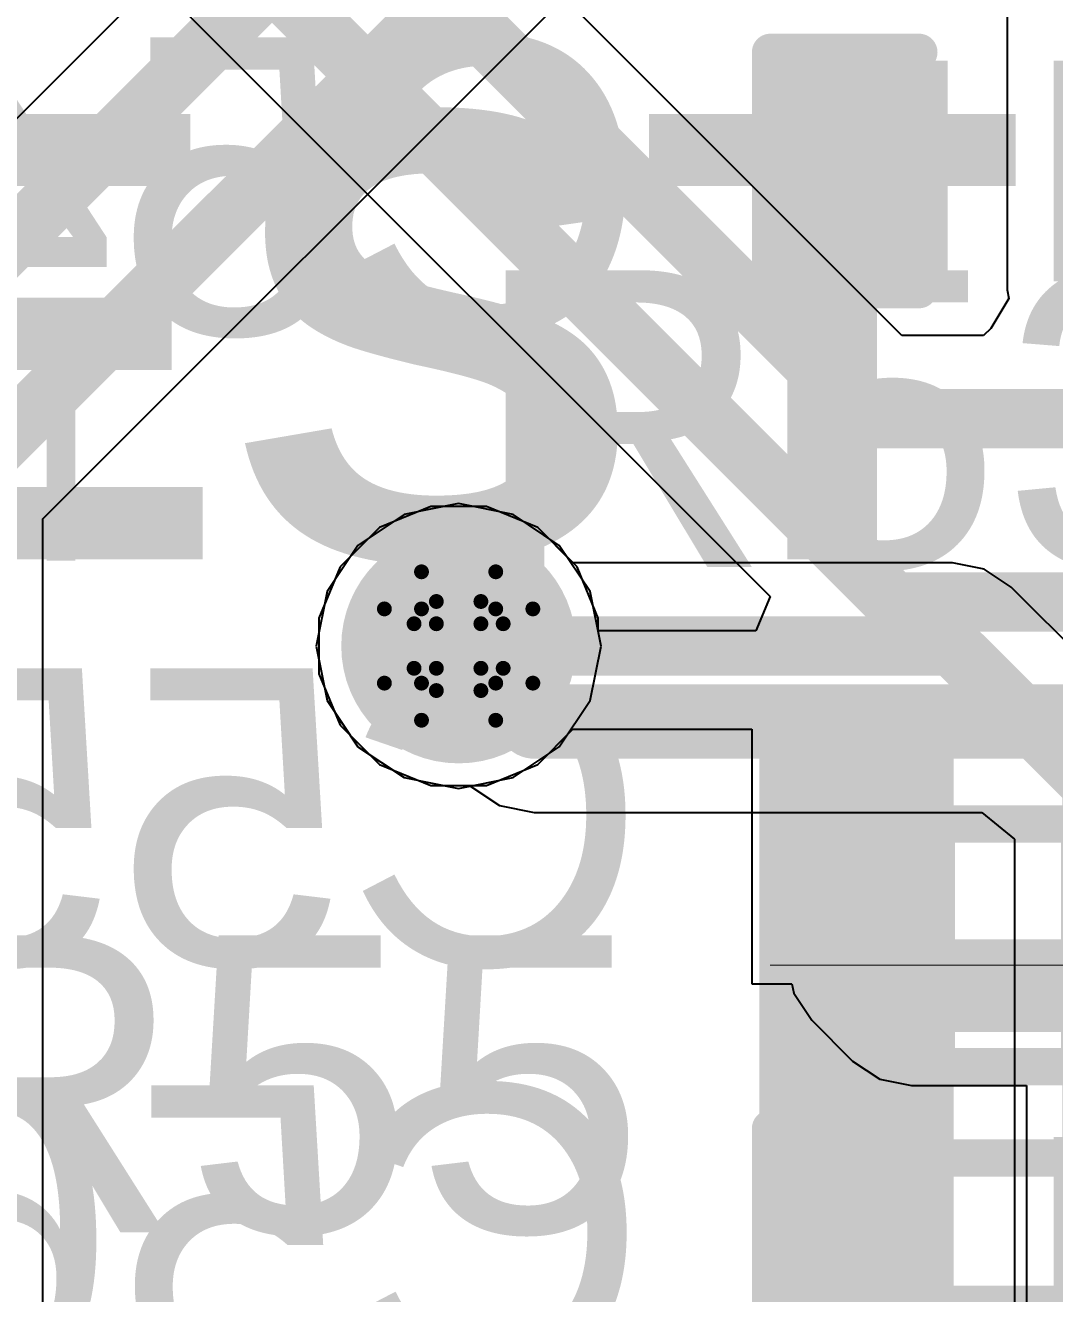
# Model space of a CAD drawing. Header units: inches. Extents: x -0.1 to 17.9, y -0.8 to 4.8.
# Drawn here: x 1.7406 to 1.8793, y 2.6087 to 2.7796 of the extents above; entities that cross this region are included whole.
import ezdxf

# ---------------------------------------------------------------- set-up
doc = ezdxf.new("R2010")
doc.units = ezdxf.units.IN
doc.header["$MEASUREMENT"] = 0
for name, color, linetype in [('Bottom Layer 1', 5, 'Continuous'), ('Bottom Overlay', 54, 'Continuous'), ('Bottom Paste', 16, 'Continuous'), ('Bottom Solder', 6, 'Continuous'), ('Drill Drawing', 1, 'Continuous'), ('GND+Signal', 16, 'Continuous'), ('Pad Holes', 156, 'Continuous'), ('PWR+Signal', 76, 'Continuous'), ('Top 3D Body', 56, 'Continuous'), ('Top Layer 1', 1, 'Continuous'), ('Top Overlay', 2, 'Continuous'), ('Top Paste', 8, 'Continuous'), ('Top Solder', 216, 'Continuous'), ('Via Holes', 16, 'Continuous')]:
    doc.layers.add(name, color=color, linetype=linetype)
doc.styles.add('Arial', font='', dxfattribs={"height": 0.2})
doc.styles.add('Arial_Bold', font='', dxfattribs={"height": 0.2})
doc.styles.get('Arial').set_extended_font_data('Arial')
doc.styles.get('Arial_Bold').set_extended_font_data('Arial', bold=True)

# ---------------------------------------------------------------- blocks, each defined once
blk = doc.blocks.new('C___0402_B_20')
at = {"layer": 'Bottom Layer 1'}
for points in [[(-0.0095, 0.0125), (-0.0095, -0.0125), (-0.0275, -0.0125), (-0.0275, 0.0125)], [(0.0275, 0.0125), (0.0275, -0.0125), (0.0095, -0.0125), (0.0095, 0.0125)]]:
    blk.add_hatch(color=5, dxfattribs=at).paths.add_polyline_path(points)
at = {"layer": 'Bottom Paste'}
for points in [[(-0.0095, 0.0125), (-0.0095, -0.0125), (-0.0275, -0.0125), (-0.0275, 0.0125)], [(0.0275, 0.0125), (0.0275, -0.0125), (0.0095, -0.0125), (0.0095, 0.0125)]]:
    blk.add_hatch(color=16, dxfattribs=at).paths.add_polyline_path(points)
at = {"layer": 'Bottom Solder'}
for points in [[(-0.00714, 0.01486), (-0.00714, -0.01486), (-0.02986, -0.01486), (-0.02986, 0.01486)], [(0.02986, 0.01486), (0.02986, -0.01486), (0.00714, -0.01486), (0.00714, 0.01486)]]:
    blk.add_hatch(color=6, dxfattribs=at).paths.add_polyline_path(points)
at = {"layer": 'Bottom Overlay'}
for points in [[(-0.011, 0.016, 0.005, 0.005, 0), (-0.031, 0.016, 0.005, 0.005, 0)], [(-0.031, 0.016, 0.005, 0.005, 0), (-0.031, -0.016, 0.005, 0.005, 0)], [(0.031, 0.016, 0.005, 0.005, 0), (0.011, 0.016, 0.005, 0.005, 0)], [(0.031, 0.016, 0.005, 0.005, 0), (0.031, -0.016, 0.005, 0.005, 0)], [(-0.011, -0.016, 0.005, 0.005, 0), (-0.031, -0.016, 0.005, 0.005, 0)], [(0.031, -0.016, 0.005, 0.005, 0), (0.011, -0.016, 0.005, 0.005, 0)]]:
    blk.add_lwpolyline(points, format="xyseb", dxfattribs=at)
for points in [[(-0.03225, 0.016, 0.0025, 0.0025, 1), (-0.02975, 0.016, 0.0025, 0.0025, 1)], [(-0.03225, 0.016, 0.0025, 0.0025, 1), (-0.02975, 0.016, 0.0025, 0.0025, 1)], [(-0.01225, 0.016, 0.0025, 0.0025, 1), (-0.00975, 0.016, 0.0025, 0.0025, 1)], [(0.00975, 0.016, 0.0025, 0.0025, 1), (0.01225, 0.016, 0.0025, 0.0025, 1)], [(0.02975, 0.016, 0.0025, 0.0025, 1), (0.03225, 0.016, 0.0025, 0.0025, 1)], [(0.02975, 0.016, 0.0025, 0.0025, 1), (0.03225, 0.016, 0.0025, 0.0025, 1)], [(-0.03225, -0.016, 0.0025, 0.0025, 1), (-0.02975, -0.016, 0.0025, 0.0025, 1)], [(-0.03225, -0.016, 0.0025, 0.0025, 1), (-0.02975, -0.016, 0.0025, 0.0025, 1)], [(-0.01225, -0.016, 0.0025, 0.0025, 1), (-0.00975, -0.016, 0.0025, 0.0025, 1)], [(0.00975, -0.016, 0.0025, 0.0025, 1), (0.01225, -0.016, 0.0025, 0.0025, 1)], [(0.02975, -0.016, 0.0025, 0.0025, 1), (0.03225, -0.016, 0.0025, 0.0025, 1)], [(0.02975, -0.016, 0.0025, 0.0025, 1), (0.03225, -0.016, 0.0025, 0.0025, 1)]]:
    blk.add_lwpolyline(points, format="xyseb", close=True, dxfattribs=at)
blk = doc.blocks.new('C___0402_B_21')
at = {"layer": 'Bottom Layer 1'}
for points in [[(-0.0095, 0.0125), (-0.0095, -0.0125), (-0.0275, -0.0125), (-0.0275, 0.0125)], [(0.0275, 0.0125), (0.0275, -0.0125), (0.0095, -0.0125), (0.0095, 0.0125)]]:
    blk.add_hatch(color=5, dxfattribs=at).paths.add_polyline_path(points)
at = {"layer": 'Bottom Paste'}
for points in [[(-0.0095, 0.0125), (-0.0095, -0.0125), (-0.0275, -0.0125), (-0.0275, 0.0125)], [(0.0275, 0.0125), (0.0275, -0.0125), (0.0095, -0.0125), (0.0095, 0.0125)]]:
    blk.add_hatch(color=16, dxfattribs=at).paths.add_polyline_path(points)
at = {"layer": 'Bottom Solder'}
for points in [[(-0.00714, 0.01486), (-0.00714, -0.01486), (-0.02986, -0.01486), (-0.02986, 0.01486)], [(0.02986, 0.01486), (0.02986, -0.01486), (0.00714, -0.01486), (0.00714, 0.01486)]]:
    blk.add_hatch(color=6, dxfattribs=at).paths.add_polyline_path(points)
at = {"layer": 'Bottom Overlay'}
for points in [[(-0.011, 0.016, 0.005, 0.005, 0), (-0.031, 0.016, 0.005, 0.005, 0)], [(-0.031, 0.016, 0.005, 0.005, 0), (-0.031, -0.016, 0.005, 0.005, 0)], [(0.031, 0.016, 0.005, 0.005, 0), (0.011, 0.016, 0.005, 0.005, 0)], [(0.031, 0.016, 0.005, 0.005, 0), (0.031, -0.016, 0.005, 0.005, 0)], [(-0.011, -0.016, 0.005, 0.005, 0), (-0.031, -0.016, 0.005, 0.005, 0)], [(0.031, -0.016, 0.005, 0.005, 0), (0.011, -0.016, 0.005, 0.005, 0)]]:
    blk.add_lwpolyline(points, format="xyseb", dxfattribs=at)
for points in [[(-0.03225, 0.016, 0.0025, 0.0025, 1), (-0.02975, 0.016, 0.0025, 0.0025, 1)], [(-0.03225, 0.016, 0.0025, 0.0025, 1), (-0.02975, 0.016, 0.0025, 0.0025, 1)], [(-0.01225, 0.016, 0.0025, 0.0025, 1), (-0.00975, 0.016, 0.0025, 0.0025, 1)], [(0.00975, 0.016, 0.0025, 0.0025, 1), (0.01225, 0.016, 0.0025, 0.0025, 1)], [(0.02975, 0.016, 0.0025, 0.0025, 1), (0.03225, 0.016, 0.0025, 0.0025, 1)], [(0.02975, 0.016, 0.0025, 0.0025, 1), (0.03225, 0.016, 0.0025, 0.0025, 1)], [(-0.03225, -0.016, 0.0025, 0.0025, 1), (-0.02975, -0.016, 0.0025, 0.0025, 1)], [(-0.03225, -0.016, 0.0025, 0.0025, 1), (-0.02975, -0.016, 0.0025, 0.0025, 1)], [(-0.01225, -0.016, 0.0025, 0.0025, 1), (-0.00975, -0.016, 0.0025, 0.0025, 1)], [(0.00975, -0.016, 0.0025, 0.0025, 1), (0.01225, -0.016, 0.0025, 0.0025, 1)], [(0.02975, -0.016, 0.0025, 0.0025, 1), (0.03225, -0.016, 0.0025, 0.0025, 1)], [(0.02975, -0.016, 0.0025, 0.0025, 1), (0.03225, -0.016, 0.0025, 0.0025, 1)]]:
    blk.add_lwpolyline(points, format="xyseb", close=True, dxfattribs=at)
blk = doc.blocks.new('C___0402_B_22')
at = {"layer": 'Bottom Layer 1'}
for points in [[(-0.0095, 0.0125), (-0.0095, -0.0125), (-0.0275, -0.0125), (-0.0275, 0.0125)], [(0.0275, 0.0125), (0.0275, -0.0125), (0.0095, -0.0125), (0.0095, 0.0125)]]:
    blk.add_hatch(color=5, dxfattribs=at).paths.add_polyline_path(points)
at = {"layer": 'Bottom Paste'}
for points in [[(-0.0095, 0.0125), (-0.0095, -0.0125), (-0.0275, -0.0125), (-0.0275, 0.0125)], [(0.0275, 0.0125), (0.0275, -0.0125), (0.0095, -0.0125), (0.0095, 0.0125)]]:
    blk.add_hatch(color=16, dxfattribs=at).paths.add_polyline_path(points)
at = {"layer": 'Bottom Solder'}
for points in [[(-0.00714, 0.01486), (-0.00714, -0.01486), (-0.02986, -0.01486), (-0.02986, 0.01486)], [(0.02986, 0.01486), (0.02986, -0.01486), (0.00714, -0.01486), (0.00714, 0.01486)]]:
    blk.add_hatch(color=6, dxfattribs=at).paths.add_polyline_path(points)
at = {"layer": 'Bottom Overlay'}
for points in [[(-0.011, 0.016, 0.005, 0.005, 0), (-0.031, 0.016, 0.005, 0.005, 0)], [(-0.031, 0.016, 0.005, 0.005, 0), (-0.031, -0.016, 0.005, 0.005, 0)], [(0.031, 0.016, 0.005, 0.005, 0), (0.011, 0.016, 0.005, 0.005, 0)], [(0.031, 0.016, 0.005, 0.005, 0), (0.031, -0.016, 0.005, 0.005, 0)], [(-0.011, -0.016, 0.005, 0.005, 0), (-0.031, -0.016, 0.005, 0.005, 0)], [(0.031, -0.016, 0.005, 0.005, 0), (0.011, -0.016, 0.005, 0.005, 0)]]:
    blk.add_lwpolyline(points, format="xyseb", dxfattribs=at)
for points in [[(-0.03225, 0.016, 0.0025, 0.0025, 1), (-0.02975, 0.016, 0.0025, 0.0025, 1)], [(-0.03225, 0.016, 0.0025, 0.0025, 1), (-0.02975, 0.016, 0.0025, 0.0025, 1)], [(-0.01225, 0.016, 0.0025, 0.0025, 1), (-0.00975, 0.016, 0.0025, 0.0025, 1)], [(0.00975, 0.016, 0.0025, 0.0025, 1), (0.01225, 0.016, 0.0025, 0.0025, 1)], [(0.02975, 0.016, 0.0025, 0.0025, 1), (0.03225, 0.016, 0.0025, 0.0025, 1)], [(0.02975, 0.016, 0.0025, 0.0025, 1), (0.03225, 0.016, 0.0025, 0.0025, 1)], [(-0.03225, -0.016, 0.0025, 0.0025, 1), (-0.02975, -0.016, 0.0025, 0.0025, 1)], [(-0.03225, -0.016, 0.0025, 0.0025, 1), (-0.02975, -0.016, 0.0025, 0.0025, 1)], [(-0.01225, -0.016, 0.0025, 0.0025, 1), (-0.00975, -0.016, 0.0025, 0.0025, 1)], [(0.00975, -0.016, 0.0025, 0.0025, 1), (0.01225, -0.016, 0.0025, 0.0025, 1)], [(0.02975, -0.016, 0.0025, 0.0025, 1), (0.03225, -0.016, 0.0025, 0.0025, 1)], [(0.02975, -0.016, 0.0025, 0.0025, 1), (0.03225, -0.016, 0.0025, 0.0025, 1)]]:
    blk.add_lwpolyline(points, format="xyseb", close=True, dxfattribs=at)
blk = doc.blocks.new('R___0402_94')
at = {"layer": 'Top Layer 1'}
for points in [[(-0.0275, -0.0125), (-0.0275, 0.0125), (-0.0095, 0.0125), (-0.0095, -0.0125)], [(0.0095, -0.0125), (0.0095, 0.0125), (0.0275, 0.0125), (0.0275, -0.0125)]]:
    blk.add_hatch(color=1, dxfattribs=at).paths.add_polyline_path(points)
at = {"layer": 'Top Paste'}
for points in [[(-0.0275, -0.0125), (-0.0275, 0.0125), (-0.0095, 0.0125), (-0.0095, -0.0125)], [(0.0095, -0.0125), (0.0095, 0.0125), (0.0275, 0.0125), (0.0275, -0.0125)]]:
    blk.add_hatch(color=8, dxfattribs=at).paths.add_polyline_path(points)
at = {"layer": 'Top Solder'}
for points in [[(-0.02967, -0.01467), (-0.02967, 0.01467), (-0.00733, 0.01467), (-0.00733, -0.01467)], [(0.00733, -0.01467), (0.00733, 0.01467), (0.02967, 0.01467), (0.02967, -0.01467)]]:
    blk.add_hatch(color=216, dxfattribs=at).paths.add_polyline_path(points)
at = {"layer": 'Top Overlay'}
for points in [[(-0.031, -0.016, 0.005, 0.005, 0), (-0.031, 0.016, 0.005, 0.005, 0)], [(-0.031, 0.016, 0.005, 0.005, 0), (0.031, 0.016, 0.005, 0.005, 0)], [(0.031, -0.016, 0.005, 0.005, 0), (0.031, 0.016, 0.005, 0.005, 0)], [(-0.031, -0.016, 0.005, 0.005, 0), (0.031, -0.016, 0.005, 0.005, 0)], [(-0.032, -0.017, 0.000127, 0.000127, 0), (0.032, -0.017, 0.000127, 0.000127, 0)]]:
    blk.add_lwpolyline(points, format="xyseb", dxfattribs=at)
for points in [[(-0.03225, 0.016, 0.0025, 0.0025, 1), (-0.02975, 0.016, 0.0025, 0.0025, 1)], [(-0.03225, 0.016, 0.0025, 0.0025, 1), (-0.02975, 0.016, 0.0025, 0.0025, 1)], [(0.02975, 0.016, 0.0025, 0.0025, 1), (0.03225, 0.016, 0.0025, 0.0025, 1)], [(0.02975, 0.016, 0.0025, 0.0025, 1), (0.03225, 0.016, 0.0025, 0.0025, 1)], [(-0.03225, -0.016, 0.0025, 0.0025, 1), (-0.02975, -0.016, 0.0025, 0.0025, 1)], [(-0.03225, -0.016, 0.0025, 0.0025, 1), (-0.02975, -0.016, 0.0025, 0.0025, 1)], [(0.02975, -0.016, 0.0025, 0.0025, 1), (0.03225, -0.016, 0.0025, 0.0025, 1)], [(0.02975, -0.016, 0.0025, 0.0025, 1), (0.03225, -0.016, 0.0025, 0.0025, 1)], [(-0.03203, -0.017, 0.0000635, 0.0000635, 1), (-0.03197, -0.017, 0.0000635, 0.0000635, 1)], [(0.03197, -0.017, 0.0000635, 0.0000635, 1), (0.03203, -0.017, 0.0000635, 0.0000635, 1)]]:
    blk.add_lwpolyline(points, format="xyseb", close=True, dxfattribs=at)
blk = doc.blocks.new('R___0402_96')
at = {"layer": 'Top Layer 1'}
for points in [[(-0.0275, -0.0125), (-0.0275, 0.0125), (-0.0095, 0.0125), (-0.0095, -0.0125)], [(0.0095, -0.0125), (0.0095, 0.0125), (0.0275, 0.0125), (0.0275, -0.0125)]]:
    blk.add_hatch(color=1, dxfattribs=at).paths.add_polyline_path(points)
at = {"layer": 'Top Paste'}
for points in [[(-0.0275, -0.0125), (-0.0275, 0.0125), (-0.0095, 0.0125), (-0.0095, -0.0125)], [(0.0095, -0.0125), (0.0095, 0.0125), (0.0275, 0.0125), (0.0275, -0.0125)]]:
    blk.add_hatch(color=8, dxfattribs=at).paths.add_polyline_path(points)
at = {"layer": 'Top Solder'}
for points in [[(-0.02967, -0.01466), (-0.02967, 0.01467), (-0.00733, 0.01467), (-0.00733, -0.01466)], [(0.00733, -0.01466), (0.00733, 0.01467), (0.02967, 0.01467), (0.02967, -0.01466)]]:
    blk.add_hatch(color=216, dxfattribs=at).paths.add_polyline_path(points)
at = {"layer": 'Top Overlay'}
for points in [[(-0.031, -0.016, 0.005, 0.005, 0), (-0.031, 0.016, 0.005, 0.005, 0)], [(-0.031, 0.016, 0.005, 0.005, 0), (0.031, 0.016, 0.005, 0.005, 0)], [(0.031, -0.016, 0.005, 0.005, 0), (0.031, 0.016, 0.005, 0.005, 0)], [(-0.031, -0.016, 0.005, 0.005, 0), (0.031, -0.016, 0.005, 0.005, 0)], [(-0.032, -0.017, 0.000127, 0.000127, 0), (0.032, -0.017, 0.000127, 0.000127, 0)]]:
    blk.add_lwpolyline(points, format="xyseb", dxfattribs=at)
for points in [[(-0.03225, 0.016, 0.0025, 0.0025, 1), (-0.02975, 0.016, 0.0025, 0.0025, 1)], [(-0.03225, 0.016, 0.0025, 0.0025, 1), (-0.02975, 0.016, 0.0025, 0.0025, 1)], [(0.02975, 0.016, 0.0025, 0.0025, 1), (0.03225, 0.016, 0.0025, 0.0025, 1)], [(0.02975, 0.016, 0.0025, 0.0025, 1), (0.03225, 0.016, 0.0025, 0.0025, 1)], [(-0.03225, -0.016, 0.0025, 0.0025, 1), (-0.02975, -0.016, 0.0025, 0.0025, 1)], [(-0.03225, -0.016, 0.0025, 0.0025, 1), (-0.02975, -0.016, 0.0025, 0.0025, 1)], [(0.02975, -0.016, 0.0025, 0.0025, 1), (0.03225, -0.016, 0.0025, 0.0025, 1)], [(0.02975, -0.016, 0.0025, 0.0025, 1), (0.03225, -0.016, 0.0025, 0.0025, 1)], [(-0.03203, -0.017, 0.0000635, 0.0000635, 1), (-0.03197, -0.017, 0.0000635, 0.0000635, 1)], [(0.03197, -0.017, 0.0000635, 0.0000635, 1), (0.03203, -0.017, 0.0000635, 0.0000635, 1)]]:
    blk.add_lwpolyline(points, format="xyseb", close=True, dxfattribs=at)

msp = doc.modelspace()

# ---------------------------------------------------------------- hatches: boundary and pattern name
at = {"layer": 'Bottom Layer 1'}
h = msp.add_hatch(color=5, dxfattribs=at)
edge = h.paths.add_edge_path()
edge.add_arc((1.799, 2.696), 0.01181, 0, 360)
at = {"layer": 'Bottom Solder'}
h = msp.add_hatch(color=6, dxfattribs=at)
edge = h.paths.add_edge_path()
edge.add_arc((1.799, 2.696), 0.01581, 0, 360)
at = {"layer": 'GND+Signal'}
h = msp.add_hatch(color=16, dxfattribs=at)
edge = h.paths.add_edge_path()
edge.add_arc((1.799, 2.696), 0.01181, 0, 360)
at = {"layer": 'Pad Holes'}
h = msp.add_hatch(color=7, dxfattribs=at)
edge = h.paths.add_edge_path()
edge.add_arc((1.84235, 2.67202), 0.00125, 0, 360)
h = msp.add_hatch(color=7, dxfattribs=at)
edge = h.paths.add_edge_path()
edge.add_arc((1.84235, 2.64998), 0.00125, 0, 360)
h = msp.add_hatch(color=7, dxfattribs=at)
edge = h.paths.add_edge_path()
edge.add_arc((1.84435, 2.62702), 0.00125, 0, 360)
at = {"layer": 'PWR+Signal'}
h = msp.add_hatch(color=76, dxfattribs=at)
edge = h.paths.add_edge_path()
edge.add_arc((1.799, 2.696), 0.01181, 0, 360)
at = {"layer": 'Top 3D Body'}
h = msp.add_hatch(color=56, dxfattribs=at)
edge = h.paths.add_edge_path()
edge.add_arc((1.84235, 2.67202), 0.00125, 0, 360)
h = msp.add_hatch(color=56, dxfattribs=at)
edge = h.paths.add_edge_path()
edge.add_arc((1.84235, 2.64998), 0.00125, 0, 360)
h = msp.add_hatch(color=56, dxfattribs=at)
edge = h.paths.add_edge_path()
edge.add_arc((1.84435, 2.62702), 0.00125, 0, 360)
at = {"layer": 'Top Layer 1'}
h = msp.add_hatch(color=1, dxfattribs=at)
edge = h.paths.add_edge_path()
edge.add_arc((1.799, 2.696), 0.01181, 0, 360)
at = {"layer": 'Via Holes'}
h = msp.add_hatch(color=7, dxfattribs=at)
edge = h.paths.add_edge_path()
edge.add_arc((1.799, 2.696), 0.00591, 0, 360)

# ---------------------------------------------------------------- linework, layer by layer
at = {"layer": 'Bottom Layer 1'}
for p, q in [((1.70018, 2.84343), (1.84094, 2.70268)), ((1.85871, 2.73784), (1.75722, 2.83933)), ((1.87286, 2.821), (1.87286, 2.744)), ((1.87309, 2.74284), (1.87069, 2.73876)), ((1.87286, 2.744), (1.87309, 2.74284)), ((1.86969, 2.73784), (1.85871, 2.73784)), ((1.87069, 2.73876), (1.86969, 2.73784)), ((1.79526, 2.71481), (1.78834, 2.71195)), ((1.80274, 2.71481), (1.79526, 2.71481)), ((1.80966, 2.71195), (1.80274, 2.71481)), ((1.78834, 2.71195), (1.78305, 2.70666)), ((1.81495, 2.70666), (1.80966, 2.71195)), ((1.78305, 2.70666), (1.78019, 2.69974)), ((1.81781, 2.69974), (1.81495, 2.70666)), ((1.84094, 2.70268), (1.83902, 2.69806)), ((1.78019, 2.69974), (1.78019, 2.69226)), ((1.81781, 2.69806), (1.81781, 2.69974)), ((1.83902, 2.69806), (1.81781, 2.69806)), ((1.78019, 2.69226), (1.78305, 2.68534)), ((1.78305, 2.68534), (1.78834, 2.68005)), ((1.78834, 2.68005), (1.79526, 2.67719)), ((1.79526, 2.67719), (1.80051, 2.67719)), ((1.80051, 2.67719), (1.80053, 2.67717)), ((1.80053, 2.67717), (1.8045, 2.67452)), ((1.8045, 2.67452), (1.80918, 2.67359)), ((1.80918, 2.67359), (1.86948, 2.67359)), ((1.86948, 2.67359), (1.87386, 2.67)), ((1.87386, 2.67), (1.87386, 2.471))]:
    msp.add_line(p, q, dxfattribs=at)
for points in [[(1.70789, 2.85159, 0.008, 0.008, 0), (1.85752, 2.70195, 0.008, 0.008, 0)], [(1.746, 2.83469, 0.008, 0.008, 0), (1.85407, 2.72662, 0.008, 0.008, 0)], [(1.85407, 2.72662, 0.008, 0.008, 0), (1.91114, 2.72662, 0.008, 0.008, 0)], [(1.85752, 2.70195, 0.008, 0.008, 0), (1.90034, 2.70195, 0.008, 0.008, 0)], [(1.799, 2.696, 0.01, 0.01, 0), (1.80918, 2.68582, 0.01, 0.01, 0)], [(1.80918, 2.68582, 0.01, 0.01, 0), (1.91818, 2.68582, 0.01, 0.01, 0)]]:
    msp.add_lwpolyline(points, format="xyseb", dxfattribs=at)
for points in [[(1.85207, 2.72662, 0.004, 0.004, 1), (1.85607, 2.72662, 0.004, 0.004, 1)], [(1.85207, 2.72662, 0.004, 0.004, 1), (1.85607, 2.72662, 0.004, 0.004, 1)], [(1.85552, 2.70195, 0.004, 0.004, 1), (1.85952, 2.70195, 0.004, 0.004, 1)], [(1.85552, 2.70195, 0.004, 0.004, 1), (1.85952, 2.70195, 0.004, 0.004, 1)], [(1.7965, 2.696, 0.005, 0.005, 1), (1.8015, 2.696, 0.005, 0.005, 1)], [(1.80668, 2.68582, 0.005, 0.005, 1), (1.81168, 2.68582, 0.005, 0.005, 1)], [(1.80668, 2.68582, 0.005, 0.005, 1), (1.81168, 2.68582, 0.005, 0.005, 1)]]:
    msp.add_lwpolyline(points, format="xyseb", close=True, dxfattribs=at)
at = {"layer": 'Drill Drawing'}
for points in [[(1.794, 2.701, 0.002, 0.002, 0), (1.794, 2.706, 0.002, 0.002, 0)], [(1.794, 2.706, 0.002, 0.002, 0), (1.804, 2.706, 0.002, 0.002, 0)], [(1.804, 2.701, 0.002, 0.002, 0), (1.804, 2.706, 0.002, 0.002, 0)], [(1.789, 2.691, 0.002, 0.002, 0), (1.789, 2.701, 0.002, 0.002, 0)], [(1.789, 2.701, 0.002, 0.002, 0), (1.794, 2.701, 0.002, 0.002, 0)], [(1.796, 2.699, 0.002, 0.002, 0), (1.796, 2.702, 0.002, 0.002, 0)], [(1.796, 2.702, 0.002, 0.002, 0), (1.802, 2.702, 0.002, 0.002, 0)], [(1.802, 2.699, 0.002, 0.002, 0), (1.802, 2.702, 0.002, 0.002, 0)], [(1.804, 2.701, 0.002, 0.002, 0), (1.809, 2.701, 0.002, 0.002, 0)], [(1.809, 2.691, 0.002, 0.002, 0), (1.809, 2.701, 0.002, 0.002, 0)], [(1.793, 2.693, 0.002, 0.002, 0), (1.793, 2.699, 0.002, 0.002, 0)], [(1.793, 2.699, 0.002, 0.002, 0), (1.796, 2.699, 0.002, 0.002, 0)], [(1.802, 2.699, 0.002, 0.002, 0), (1.805, 2.699, 0.002, 0.002, 0)], [(1.805, 2.693, 0.002, 0.002, 0), (1.805, 2.699, 0.002, 0.002, 0)], [(1.793, 2.693, 0.002, 0.002, 0), (1.796, 2.693, 0.002, 0.002, 0)], [(1.796, 2.69, 0.002, 0.002, 0), (1.796, 2.693, 0.002, 0.002, 0)], [(1.802, 2.693, 0.002, 0.002, 0), (1.805, 2.693, 0.002, 0.002, 0)], [(1.802, 2.69, 0.002, 0.002, 0), (1.802, 2.693, 0.002, 0.002, 0)], [(1.789, 2.691, 0.002, 0.002, 0), (1.794, 2.691, 0.002, 0.002, 0)], [(1.794, 2.686, 0.002, 0.002, 0), (1.794, 2.691, 0.002, 0.002, 0)], [(1.804, 2.691, 0.002, 0.002, 0), (1.809, 2.691, 0.002, 0.002, 0)], [(1.804, 2.686, 0.002, 0.002, 0), (1.804, 2.691, 0.002, 0.002, 0)], [(1.796, 2.69, 0.002, 0.002, 0), (1.802, 2.69, 0.002, 0.002, 0)], [(1.794, 2.686, 0.002, 0.002, 0), (1.804, 2.686, 0.002, 0.002, 0)]]:
    msp.add_lwpolyline(points, format="xyseb", dxfattribs=at)
for points in [[(1.7935, 2.706, 0.001, 0.001, 1), (1.7945, 2.706, 0.001, 0.001, 1)], [(1.7935, 2.706, 0.001, 0.001, 1), (1.7945, 2.706, 0.001, 0.001, 1)], [(1.8035, 2.706, 0.001, 0.001, 1), (1.8045, 2.706, 0.001, 0.001, 1)], [(1.8035, 2.706, 0.001, 0.001, 1), (1.8045, 2.706, 0.001, 0.001, 1)], [(1.7885, 2.701, 0.001, 0.001, 1), (1.7895, 2.701, 0.001, 0.001, 1)], [(1.7885, 2.701, 0.001, 0.001, 1), (1.7895, 2.701, 0.001, 0.001, 1)], [(1.7935, 2.701, 0.001, 0.001, 1), (1.7945, 2.701, 0.001, 0.001, 1)], [(1.7935, 2.701, 0.001, 0.001, 1), (1.7945, 2.701, 0.001, 0.001, 1)], [(1.7955, 2.702, 0.001, 0.001, 1), (1.7965, 2.702, 0.001, 0.001, 1)], [(1.7955, 2.702, 0.001, 0.001, 1), (1.7965, 2.702, 0.001, 0.001, 1)], [(1.8015, 2.702, 0.001, 0.001, 1), (1.8025, 2.702, 0.001, 0.001, 1)], [(1.8015, 2.702, 0.001, 0.001, 1), (1.8025, 2.702, 0.001, 0.001, 1)], [(1.8035, 2.701, 0.001, 0.001, 1), (1.8045, 2.701, 0.001, 0.001, 1)], [(1.8035, 2.701, 0.001, 0.001, 1), (1.8045, 2.701, 0.001, 0.001, 1)], [(1.8085, 2.701, 0.001, 0.001, 1), (1.8095, 2.701, 0.001, 0.001, 1)], [(1.8085, 2.701, 0.001, 0.001, 1), (1.8095, 2.701, 0.001, 0.001, 1)], [(1.7925, 2.699, 0.001, 0.001, 1), (1.7935, 2.699, 0.001, 0.001, 1)], [(1.7925, 2.699, 0.001, 0.001, 1), (1.7935, 2.699, 0.001, 0.001, 1)], [(1.7955, 2.699, 0.001, 0.001, 1), (1.7965, 2.699, 0.001, 0.001, 1)], [(1.7955, 2.699, 0.001, 0.001, 1), (1.7965, 2.699, 0.001, 0.001, 1)], [(1.8015, 2.699, 0.001, 0.001, 1), (1.8025, 2.699, 0.001, 0.001, 1)], [(1.8015, 2.699, 0.001, 0.001, 1), (1.8025, 2.699, 0.001, 0.001, 1)], [(1.8045, 2.699, 0.001, 0.001, 1), (1.8055, 2.699, 0.001, 0.001, 1)], [(1.8045, 2.699, 0.001, 0.001, 1), (1.8055, 2.699, 0.001, 0.001, 1)], [(1.7925, 2.693, 0.001, 0.001, 1), (1.7935, 2.693, 0.001, 0.001, 1)], [(1.7925, 2.693, 0.001, 0.001, 1), (1.7935, 2.693, 0.001, 0.001, 1)], [(1.7955, 2.693, 0.001, 0.001, 1), (1.7965, 2.693, 0.001, 0.001, 1)], [(1.7955, 2.693, 0.001, 0.001, 1), (1.7965, 2.693, 0.001, 0.001, 1)], [(1.8015, 2.693, 0.001, 0.001, 1), (1.8025, 2.693, 0.001, 0.001, 1)], [(1.8015, 2.693, 0.001, 0.001, 1), (1.8025, 2.693, 0.001, 0.001, 1)], [(1.8045, 2.693, 0.001, 0.001, 1), (1.8055, 2.693, 0.001, 0.001, 1)], [(1.8045, 2.693, 0.001, 0.001, 1), (1.8055, 2.693, 0.001, 0.001, 1)], [(1.7885, 2.691, 0.001, 0.001, 1), (1.7895, 2.691, 0.001, 0.001, 1)], [(1.7885, 2.691, 0.001, 0.001, 1), (1.7895, 2.691, 0.001, 0.001, 1)], [(1.7935, 2.691, 0.001, 0.001, 1), (1.7945, 2.691, 0.001, 0.001, 1)], [(1.7935, 2.691, 0.001, 0.001, 1), (1.7945, 2.691, 0.001, 0.001, 1)], [(1.8035, 2.691, 0.001, 0.001, 1), (1.8045, 2.691, 0.001, 0.001, 1)], [(1.8035, 2.691, 0.001, 0.001, 1), (1.8045, 2.691, 0.001, 0.001, 1)], [(1.8085, 2.691, 0.001, 0.001, 1), (1.8095, 2.691, 0.001, 0.001, 1)], [(1.8085, 2.691, 0.001, 0.001, 1), (1.8095, 2.691, 0.001, 0.001, 1)], [(1.7955, 2.69, 0.001, 0.001, 1), (1.7965, 2.69, 0.001, 0.001, 1)], [(1.7955, 2.69, 0.001, 0.001, 1), (1.7965, 2.69, 0.001, 0.001, 1)], [(1.8015, 2.69, 0.001, 0.001, 1), (1.8025, 2.69, 0.001, 0.001, 1)], [(1.8015, 2.69, 0.001, 0.001, 1), (1.8025, 2.69, 0.001, 0.001, 1)], [(1.7935, 2.686, 0.001, 0.001, 1), (1.7945, 2.686, 0.001, 0.001, 1)], [(1.7935, 2.686, 0.001, 0.001, 1), (1.7945, 2.686, 0.001, 0.001, 1)], [(1.8035, 2.686, 0.001, 0.001, 1), (1.8045, 2.686, 0.001, 0.001, 1)], [(1.8035, 2.686, 0.001, 0.001, 1), (1.8045, 2.686, 0.001, 0.001, 1)]]:
    msp.add_lwpolyline(points, format="xyseb", close=True, dxfattribs=at)
at = {"layer": 'GND+Signal'}
for p, q in [((1.799, 2.71518), (1.79166, 2.71372)), ((1.80634, 2.71372), (1.799, 2.71518)), ((1.79166, 2.71372), (1.78544, 2.70956)), ((1.81256, 2.70956), (1.80634, 2.71372)), ((1.78544, 2.70956), (1.78128, 2.70334)), ((1.81672, 2.70334), (1.81256, 2.70956)), ((1.78128, 2.70334), (1.77982, 2.696)), ((1.81818, 2.696), (1.81672, 2.70334)), ((1.77982, 2.696), (1.78128, 2.68866)), ((1.81672, 2.68866), (1.81818, 2.696)), ((1.78128, 2.68866), (1.78544, 2.68244)), ((1.81256, 2.68244), (1.81672, 2.68866)), ((1.78544, 2.68244), (1.79166, 2.67828)), ((1.80634, 2.67828), (1.81256, 2.68244)), ((1.79166, 2.67828), (1.799, 2.67682)), ((1.799, 2.67682), (1.80634, 2.67828))]:
    msp.add_line(p, q, dxfattribs=at)
at = {"layer": 'PWR+Signal'}
for p, q in [((1.87855, 2.90617), (1.54181, 2.56942)), ((1.743, 2.71314), (1.86465, 2.83478)), ((1.743, 2.69947), (1.743, 2.71314)), ((1.743, 2.3987), (1.743, 2.69947))]:
    msp.add_line(p, q, dxfattribs=at)
for points in [[(0.88679, 1.89854, 0.008, 0.008, 0), (1.89524, 2.907, 0.008, 0.008, 0)], [(0.905, 1.891, 0.008, 0.008, 0), (1.86, 2.846, 0.008, 0.008, 0)]]:
    msp.add_lwpolyline(points, format="xyseb", dxfattribs=at)
at = {"layer": 'Top 3D Body'}
for points in [[(1.84235, 2.67202, 0.005, 0.005, 0), (1.88565, 2.67202, 0.005, 0.005, 0)], [(1.84235, 2.64998, 0.005, 0.005, 0), (1.88565, 2.64998, 0.005, 0.005, 0)], [(1.84435, 2.62702, 0.005, 0.005, 0), (1.88765, 2.62702, 0.005, 0.005, 0)]]:
    msp.add_lwpolyline(points, format="xyseb", dxfattribs=at)
for points in [[(1.8411, 2.67202, 0.0025, 0.0025, 1), (1.8436, 2.67202, 0.0025, 0.0025, 1)], [(1.8411, 2.64998, 0.0025, 0.0025, 1), (1.8436, 2.64998, 0.0025, 0.0025, 1)], [(1.8431, 2.62702, 0.0025, 0.0025, 1), (1.8456, 2.62702, 0.0025, 0.0025, 1)]]:
    msp.add_lwpolyline(points, format="xyseb", close=True, dxfattribs=at)
at = {"layer": 'Top Layer 1'}
for p, q in [((1.79526, 2.71481), (1.78834, 2.71195)), ((1.80274, 2.71481), (1.79526, 2.71481)), ((1.80966, 2.71195), (1.80274, 2.71481)), ((1.78834, 2.71195), (1.78305, 2.70666)), ((1.81439, 2.70722), (1.80966, 2.71195)), ((1.78305, 2.70666), (1.78019, 2.69974)), ((1.8655, 2.70722), (1.81439, 2.70722)), ((1.86979, 2.70636), (1.8655, 2.70722)), ((1.8655, 2.70722), (1.8655, 2.70722)), ((1.87343, 2.70393), (1.86979, 2.70636)), ((1.88786, 2.6895), (1.87343, 2.70393)), ((1.78019, 2.69974), (1.78019, 2.69226)), ((1.78019, 2.69226), (1.78305, 2.68534)), ((1.78305, 2.68534), (1.78834, 2.68005)), ((1.80966, 2.68005), (1.81439, 2.68478)), ((1.81439, 2.68478), (1.8385, 2.68478)), ((1.8385, 2.68478), (1.8385, 2.6505)), ((1.78834, 2.68005), (1.79526, 2.67719)), ((1.80274, 2.67719), (1.80966, 2.68005)), ((1.79526, 2.67719), (1.80274, 2.67719)), ((1.8385, 2.6505), (1.84388, 2.6505)), ((1.84388, 2.6505), (1.84414, 2.64921)), ((1.84414, 2.64921), (1.84657, 2.64557)), ((1.84657, 2.64557), (1.85207, 2.64007)), ((1.85207, 2.64007), (1.85571, 2.63764)), ((1.85571, 2.63764), (1.86, 2.63678)), ((1.86, 2.63678), (1.86, 2.63678)), ((1.86, 2.63678), (1.8755, 2.63678)), ((1.8755, 2.63678), (1.8755, 2.60383))]:
    msp.add_line(p, q, dxfattribs=at)
for points in [[(1.799, 2.696, 0.008, 0.008, 0), (1.8655, 2.696, 0.008, 0.008, 0)], [(1.8655, 2.696, 0.008, 0.008, 0), (1.8915, 2.67, 0.008, 0.008, 0)], [(1.8545, 2.6535, 0.008, 0.008, 0), (1.8545, 2.67, 0.008, 0.008, 0)], [(1.8545, 2.6535, 0.008, 0.008, 0), (1.86, 2.648, 0.008, 0.008, 0)], [(1.86, 2.648, 0.008, 0.008, 0), (1.884, 2.648, 0.008, 0.008, 0)]]:
    msp.add_lwpolyline(points, format="xyseb", dxfattribs=at)
for points in [[(1.797, 2.696, 0.004, 0.004, 1), (1.801, 2.696, 0.004, 0.004, 1)], [(1.8635, 2.696, 0.004, 0.004, 1), (1.8675, 2.696, 0.004, 0.004, 1)], [(1.8635, 2.696, 0.004, 0.004, 1), (1.8675, 2.696, 0.004, 0.004, 1)], [(1.8525, 2.67, 0.004, 0.004, 1), (1.8565, 2.67, 0.004, 0.004, 1)], [(1.8525, 2.6535, 0.004, 0.004, 1), (1.8565, 2.6535, 0.004, 0.004, 1)], [(1.8525, 2.6535, 0.004, 0.004, 1), (1.8565, 2.6535, 0.004, 0.004, 1)], [(1.858, 2.648, 0.004, 0.004, 1), (1.862, 2.648, 0.004, 0.004, 1)], [(1.858, 2.648, 0.004, 0.004, 1), (1.862, 2.648, 0.004, 0.004, 1)]]:
    msp.add_lwpolyline(points, format="xyseb", close=True, dxfattribs=at)

# ---------------------------------------------------------------- block references
at = {"rotation": 180}
for name, p in [('C___0402_B_20', (1.872, 2.76)), ('C___0402_B_21', (1.873, 2.655)), ('C___0402_B_22', (1.872, 2.615))]:
    msp.add_blockref(name, p, dxfattribs=at)
for name, p in [('R___0402_94', (1.873, 2.67)), ('R___0402_96', (1.873, 2.62333))]:
    msp.add_blockref(name, p)

# ---------------------------------------------------------------- texts
at = {"layer": 'Bottom Overlay', "style": 'Arial', "text_generation_flag": 2}
for s, p in [('C54', (1.82432, 2.73801)), ('C55', (1.82432, 2.65301)), ('C56', (1.82447, 2.59681))]:
    msp.add_text(s, height=0.04, dxfattribs=at).set_placement(p)
at = {"layer": 'Top 3D Body', "style": 'Arial'}
msp.add_text('ATEST', height=0.02975, dxfattribs=at).set_placement((1.62423, 2.7075))
at = {"layer": 'Top Overlay'}
for s, height, style, p in [('ATTEST', 0.06, 'Arial_Bold', (1.549, 2.7077)), ('R53', 0.04, 'Arial', (1.80075, 2.70663)), ('R55', 0.04, 'Arial', (1.72168, 2.61701))]:
    msp.add_text(s, height=height, dxfattribs=dict(at, style=style)).set_placement(p)

doc.saveas('drawing.dxf')
